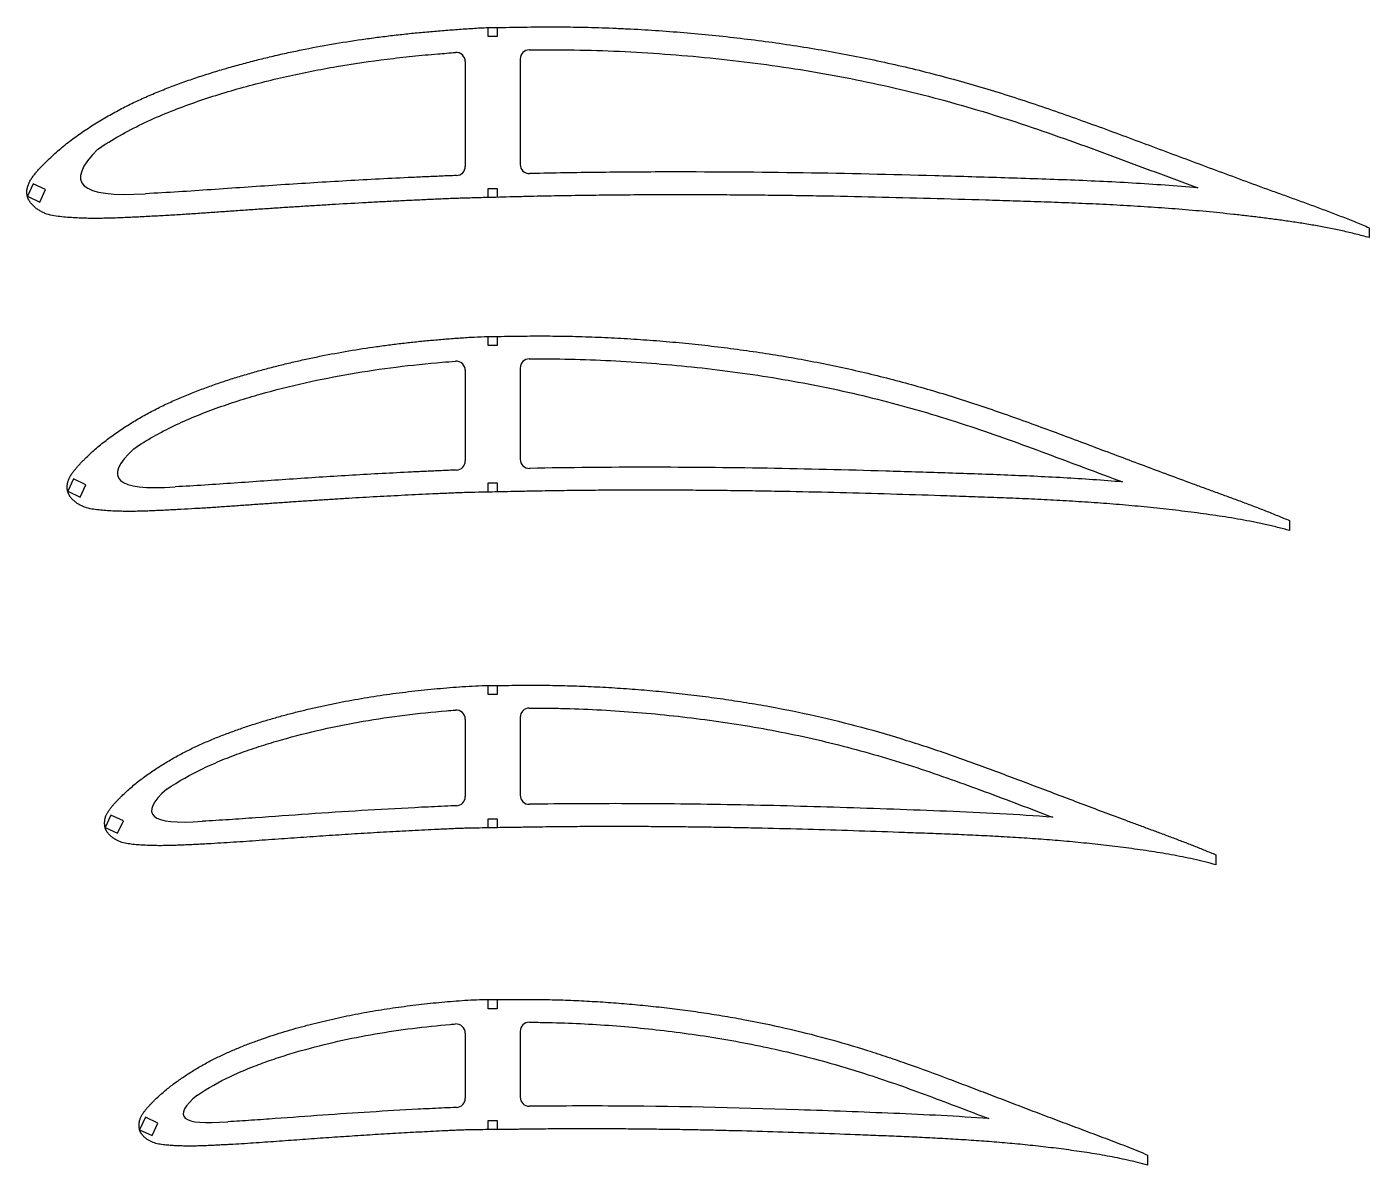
# Model space of a CAD drawing. Header units: millimetres. Extents: x -11497 to 404, y -3854 to 414.
# Drawn here: x -2396.6 to -2103.3, y -495.5 to -246.7 of the extents above; entities that cross this region are included whole.
import ezdxf

# ---------------------------------------------------------------- set-up
doc = ezdxf.new("R2010")
doc.units = ezdxf.units.MM

msp = doc.modelspace()

# ---------------------------------------------------------------- linework, layer by layer
for p, q in [((-2295.7919, -248.8495), (-2295.7919, -246.8631)), ((-2293.7919, -248.8495), (-2295.7919, -248.8495)), ((-2293.7919, -246.8495), (-2293.7919, -248.8495)), ((-2300.7919, -254.3146), (-2300.7919, -277.2135)), ((-2288.7919, -253.7438), (-2288.7919, -276.7898)), ((-2295.7919, -284.015), (-2295.7919, -282.015)), ((-2295.7919, -282.015), (-2293.7919, -282.015)), ((-2293.7919, -282.015), (-2293.7919, -283.9691)), ((-2295.7919, -316.3691), (-2295.7919, -314.3847)), ((-2293.7919, -316.3691), (-2295.7919, -316.3691)), ((-2293.7919, -314.3691), (-2293.7919, -316.3691)), ((-2300.7919, -321.7854), (-2300.7919, -341.5758)), ((-2288.7919, -321.2802), (-2288.7919, -341.2141)), ((-2295.7919, -348.3985), (-2295.7919, -346.3985)), ((-2295.7919, -346.3985), (-2293.7919, -346.3985)), ((-2293.7919, -346.3985), (-2293.7919, -348.3578)), ((-2295.7919, -392.6618), (-2295.7919, -390.6789)), ((-2293.7919, -392.6618), (-2295.7919, -392.6618)), ((-2293.7919, -390.6618), (-2293.7919, -392.6618)), ((-2300.7919, -398.0335), (-2300.7919, -414.9389)), ((-2288.7919, -397.5954), (-2288.7919, -414.6395)), ((-2295.7919, -421.7805), (-2295.7919, -419.7805)), ((-2295.7919, -419.7805), (-2293.7919, -419.7805)), ((-2293.7919, -419.7805), (-2293.7919, -421.7465)), ((-2295.7919, -461.3019), (-2295.7919, -459.3198)), ((-2293.7919, -459.3019), (-2293.7919, -461.3019)), ((-2293.7919, -461.3019), (-2295.7919, -461.3019)), ((-2288.7919, -466.2643), (-2288.7919, -480.6369)), ((-2300.7919, -466.6344), (-2300.7919, -480.8772)), ((-2295.7919, -487.7331), (-2295.7919, -485.7331)), ((-2295.7919, -485.7331), (-2293.7919, -485.7331)), ((-2293.7919, -485.7331), (-2293.7919, -487.7074))]:
    msp.add_line(p, q)
at = {"color": 7, "linetype": 'Continuous', "lineweight": 25}
for p, q in [((-2381.067, -273.4486), (-2381.0668, -273.4488)), ((-2395.2152, -281.0245), (-2396.483, -283.7434)), ((-2392.4963, -282.2923), (-2395.2152, -281.0245)), ((-2396.483, -283.7434), (-2393.7641, -285.0112)), ((-2393.7641, -285.0112), (-2392.4963, -282.2923)), ((-2370.6713, -283.1901), (-2370.6745, -283.1902)), ((-2103.2642, -290.6158), (-2103.2628, -292.7888)), ((-2373.2528, -338.9131), (-2373.2527, -338.9132)), ((-2386.4077, -345.5119), (-2387.6755, -348.2308)), ((-2383.6887, -346.7797), (-2386.4077, -345.5119)), ((-2387.6755, -348.2308), (-2384.9566, -349.4986)), ((-2384.9566, -349.4986), (-2383.6887, -346.7797)), ((-2120.6498, -354.6266), (-2120.6477, -356.8112)), ((-2366.0012, -413.2982), (-2366.0009, -413.2984)), ((-2378.2341, -418.9902), (-2379.502, -421.7091)), ((-2375.5152, -420.2581), (-2378.2341, -418.9902)), ((-2379.502, -421.7091), (-2376.7831, -422.977)), ((-2376.7831, -422.977), (-2375.5152, -420.2581)), ((-2136.784, -427.6626), (-2136.7812, -429.858)), ((-2359.3065, -480.1767), (-2359.3062, -480.177)), ((-2370.6884, -485.0316), (-2371.9563, -487.7505)), ((-2367.9695, -486.2994), (-2370.6884, -485.0316)), ((-2369.2374, -489.0184), (-2367.9695, -486.2994)), ((-2352.6906, -486.0087), (-2352.6922, -486.0088)), ((-2371.9563, -487.7505), (-2369.2374, -489.0184)), ((-2151.6789, -493.2957), (-2151.6754, -495.5011))]:
    msp.add_line(p, q, dxfattribs=at)
for centre, start, end in [((-2286.7919, -253.7438), 90.79571, 180), ((-2302.7919, -254.3146), 0, 94.285698), ((-2302.7919, -277.2135), 272.065823, 0), ((-2286.7919, -276.7898), 180, 271.335393), ((-2286.7919, -321.2802), 90.458323, 180), ((-2302.7919, -321.7854), 0, 94.349868), ((-2302.7919, -341.5758), 272.117061, 0), ((-2286.7919, -341.2141), 180, 271.122232), ((-2286.7919, -397.5954), 90.096453, 180), ((-2302.7919, -398.0335), 0, 94.496354), ((-2302.7919, -414.9389), 272.302083, 360), ((-2286.7919, -414.6395), 180, 270.923656), ((-2302.7919, -466.6344), 0, 94.699744), ((-2286.7919, -466.2643), 89.686792, 180), ((-2302.7919, -480.8772), 272.593728, 360), ((-2286.7919, -480.6369), 180, 270.708374)]:
    msp.add_arc(centre, 2, start, end)
for points, knots in [([(-2103.2628, -292.7888), (-2104.222, -292.4995), (-2106.1648, -292.0043), (-2109.0894, -291.3064), (-2112.0344, -290.6931), (-2114.992, -290.1429), (-2117.9607, -289.6504), (-2120.9369, -289.2028), (-2123.9187, -288.7891), (-2126.9048, -288.4023), (-2129.8946, -288.0407), (-2133.8854, -287.5895), (-2138.8818, -287.0852), (-2144.8877, -286.5679), (-2150.9015, -286.1274), (-2156.9219, -285.761), (-2162.9471, -285.4557), (-2168.9758, -285.2003), (-2175.0069, -284.9812), (-2181.0396, -284.7841), (-2189.0846, -284.5371), (-2199.1421, -284.2403), (-2211.2125, -283.9309), (-2221.2711, -283.7283), (-2229.3169, -283.6043), (-2235.3505, -283.5302), (-2241.3831, -283.4748), (-2247.4145, -283.4413), (-2253.4442, -283.4273), (-2259.4722, -283.4358), (-2265.4981, -283.4677), (-2271.5215, -283.5256), (-2276.5388, -283.595), (-2280.5512, -283.6632), (-2283.5596, -283.7236), (-2286.0661, -283.7739), (-2288.0706, -283.8241), (-2290.0748, -283.8749), (-2292.5793, -283.9427), (-2294.5829, -283.987), (-2296.7052, -284.036), (-2298.3856, -284.0805), (-2300.6256, -284.1459), (-2302.3054, -284.2004), (-2303.9847, -284.2639), (-2305.6634, -284.3363), (-2307.3419, -284.4092), (-2309.5797, -284.5062), (-2312.3761, -284.6361), (-2315.7309, -284.799), (-2319.0845, -284.9693), (-2323.5547, -285.2077), (-2328.0229, -285.4601), (-2332.4891, -285.7285), (-2335.8378, -285.9362), (-2339.1856, -286.1502), (-2342.5326, -286.3706), (-2345.8787, -286.5963), (-2349.2242, -286.8257), (-2352.569, -287.059), (-2355.9135, -287.2925), (-2359.2578, -287.5218), (-2362.6026, -287.7412), (-2365.948, -287.9457), (-2368.7366, -288.099), (-2370.9678, -288.2133), (-2372.6413, -288.2954), (-2374.3149, -288.3742), (-2375.9887, -288.4484), (-2377.6629, -288.5119), (-2379.3375, -288.5603), (-2381.0127, -288.5847), (-2382.688, -288.5823), (-2384.3629, -288.5444), (-2386.0367, -288.4743), (-2387.7081, -288.3589), (-2389.3761, -288.2045), (-2391.0376, -287.9822), (-2392.3876, -287.6068), (-2393.4038, -287.1401), (-2394.005, -286.7845), (-2394.4603, -286.4614), (-2394.8995, -286.1168), (-2395.3074, -285.7348), (-2395.6288, -285.3669), (-2395.8031, -285.1496), (-2395.9262, -284.9806), (-2396.0397, -284.805), (-2396.1407, -284.6218), (-2396.2317, -284.4336), (-2396.3254, -284.2475), (-2396.411, -284.0578), (-2396.4711, -283.8584), (-2396.5184, -283.6556), (-2396.5539, -283.4496), (-2396.5796, -283.2423), (-2396.6007, -282.964), (-2396.605, -282.6145), (-2396.5647, -282.2672), (-2396.5188, -281.9926), (-2396.4723, -281.7886), (-2396.4152, -281.5874), (-2396.3288, -281.3222), (-2396.2011, -280.9975), (-2396.0196, -280.6202), (-2395.7512, -280.1305), (-2395.3691, -279.5458), (-2394.8646, -278.8772), (-2394.3253, -278.2361), (-2393.7625, -277.6158), (-2393.1822, -277.0119), (-2392.5925, -276.4172), (-2391.7979, -275.6326), (-2390.7818, -274.6752), (-2389.5279, -273.5643), (-2388.2363, -272.4973), (-2386.9143, -271.4685), (-2385.1149, -270.145), (-2382.8053, -268.5751), (-2379.9568, -266.8099), (-2377.039, -265.1616), (-2374.058, -263.6301), (-2371.0212, -262.2125), (-2367.9374, -260.8998), (-2364.8181, -259.6737), (-2361.6687, -258.5264), (-2358.4935, -257.4517), (-2355.2962, -256.4437), (-2352.0792, -255.4993), (-2348.8461, -254.6107), (-2345.5985, -253.7748), (-2342.3374, -252.9912), (-2339.064, -252.2591), (-2334.6841, -251.3509), (-2329.1836, -250.3379), (-2323.6545, -249.4839), (-2319.2177, -248.8881), (-2315.8839, -248.4855), (-2312.5446, -248.1251), (-2309.2009, -247.8), (-2305.8518, -247.5277), (-2302.5009, -247.271), (-2299.1479, -247.0321), (-2296.9106, -246.9095), (-2295.7919, -246.8631)], [0, 0, 0, 0, 0.00737426, 0.01474851, 0.02212277, 0.02949703, 0.03687129, 0.04424554, 0.0516198, 0.05899406, 0.06636831, 0.07374257, 0.08849108, 0.1032396, 0.11798811, 0.13273663, 0.14748514, 0.16223365, 0.17698217, 0.19173068, 0.2064792, 0.23597622, 0.26547325, 0.29497028, 0.3097188, 0.32446731, 0.33921582, 0.35396434, 0.36871285, 0.38346137, 0.39820988, 0.41295839, 0.42770691, 0.43508116, 0.44245542, 0.44982968, 0.45351681, 0.45720394, 0.46457819, 0.47195245, 0.47195245, 0.48020319, 0.48432856, 0.48845394, 0.49257931, 0.49670468, 0.50083005, 0.50495542, 0.51320616, 0.52145691, 0.52970765, 0.53795839, 0.55445988, 0.56271062, 0.57096137, 0.57921211, 0.58746285, 0.59571359, 0.60396434, 0.61221508, 0.62046582, 0.62871657, 0.63696731, 0.64521805, 0.6534688, 0.65759417, 0.66171954, 0.66584491, 0.66997028, 0.67409565, 0.67822102, 0.6823464, 0.68647177, 0.69059714, 0.69472251, 0.69884788, 0.70297325, 0.70709862, 0.711224, 0.71328668, 0.71534937, 0.71638071, 0.71741205, 0.71947474, 0.72050608, 0.72102175, 0.72153742, 0.7220531, 0.72256877, 0.72308444, 0.72360011, 0.72411578, 0.72463145, 0.72514712, 0.7256628, 0.72617847, 0.72669414, 0.72772548, 0.72875682, 0.7292725, 0.72978817, 0.73030384, 0.73081951, 0.73185085, 0.7328822, 0.73391354, 0.73597622, 0.73803891, 0.7401016, 0.74216428, 0.74422697, 0.74628965, 0.74835234, 0.75247771, 0.75660308, 0.76072845, 0.76485383, 0.7689792, 0.77722994, 0.78548068, 0.79373143, 0.80198217, 0.81023291, 0.81848365, 0.8267344, 0.83498514, 0.84323588, 0.85148663, 0.85973737, 0.86798811, 0.87623886, 0.8844896, 0.89274034, 0.90099108, 0.91749257, 0.93399406, 0.9422448, 0.95049554, 0.95874629, 0.96699703, 0.97524777, 0.98349851, 0.99174926, 1, 1, 1, 1]), ([(-2295.7919, -246.8631), (-2294.7544, -246.8594), (-2292.6797, -246.8408), (-2289.568, -246.7896), (-2286.4563, -246.7325), (-2283.3441, -246.7125), (-2280.2319, -246.716), (-2276.0824, -246.7635), (-2271.934, -246.8656), (-2267.7874, -247.0235), (-2263.6422, -247.2168), (-2258.4644, -247.5289), (-2252.2582, -248.0078), (-2246.0614, -248.5946), (-2239.8749, -249.2836), (-2233.7016, -250.08), (-2227.5431, -250.9855), (-2219.3563, -252.3497), (-2209.1773, -254.3629), (-2197.075, -257.2914), (-2187.0958, -260.1338), (-2179.1852, -262.6444), (-2171.3181, -265.2891), (-2163.5079, -268.0964), (-2155.7235, -270.9738), (-2149.8911, -273.1479), (-2144.0588, -275.322), (-2138.2261, -277.495), (-2132.3895, -279.6577), (-2127.5211, -281.4476), (-2123.623, -282.87), (-2120.6967, -283.9294), (-2117.7712, -284.991), (-2114.8483, -286.0599), (-2111.9337, -287.1511), (-2109.0277, -288.2654), (-2106.1375, -289.4198), (-2104.2164, -290.204), (-2103.2642, -290.6158)], [0, 0, 0, 0, 0.015625, 0.03125, 0.046875, 0.0625, 0.078125, 0.09375, 0.125, 0.140625, 0.15625, 0.1875, 0.21875, 0.25, 0.28125, 0.3125, 0.34375, 0.375, 0.4375, 0.5, 0.5625, 0.59375, 0.625, 0.6875, 0.71875, 0.75, 0.78125, 0.8125, 0.84375, 0.875, 0.890625, 0.90625, 0.921875, 0.9375, 0.953125, 0.96875, 0.984375, 1, 1, 1, 1]), ([(-2286.8197, -251.744), (-2286.4562, -251.739), (-2286.0928, -251.7345), (-2282.4133, -251.6981), (-2279.0997, -251.7149), (-2269.1667, -251.9124), (-2262.5546, -252.236), (-2252.6505, -252.9953), (-2249.3515, -253.295), (-2242.7582, -253.9837), (-2239.4639, -254.3727), (-2232.8802, -255.2467), (-2229.5925, -255.7304), (-2223.0451, -256.8001), (-2219.7829, -257.3864), (-2210.033, -259.3079), (-2203.5826, -260.8096), (-2193.9784, -263.3798), (-2190.7888, -264.2892), (-2184.4332, -266.2129), (-2181.2677, -267.2284), (-2171.8206, -270.3923), (-2165.5799, -272.661), (-2156.238, -276.1175), (-2153.1273, -277.2787), (-2146.9048, -279.5982), (-2143.7938, -280.7586), (-2140.6816, -281.9156)], [0.055650718, 0.055650718, 0.055650718, 0.055650718, 0.0625, 0.0625, 0.125, 0.125, 0.25, 0.25, 0.3125, 0.3125, 0.375, 0.375, 0.4375, 0.4375, 0.5, 0.5, 0.625, 0.625, 0.6875, 0.6875, 0.75, 0.75, 0.875, 0.875, 0.9375, 0.9375, 1, 1, 1, 1]), ([(-2381.0668, -273.4488), (-2379.5136, -272.4029), (-2377.9305, -271.4251), (-2374.7122, -269.5885), (-2373.0764, -268.731), (-2369.756, -267.1271), (-2368.0713, -266.3811), (-2364.6645, -264.9742), (-2362.9431, -264.3117), (-2357.7338, -262.4273), (-2354.1997, -261.3082), (-2347.0443, -259.2784), (-2343.4443, -258.3688), (-2336.2035, -256.7411), (-2332.5625, -256.0239), (-2325.2431, -254.7661), (-2321.5621, -254.2254), (-2316.0329, -253.5364), (-2314.1879, -253.3279), (-2311.4179, -253.041), (-2310.4942, -252.9493), (-2308.6458, -252.7773), (-2307.7209, -252.6977), (-2305.5114, -252.5171), (-2304.2266, -252.4165), (-2302.9414, -252.3202)], [0, 0, 0, 0, 0.0625, 0.0625, 0.125, 0.125, 0.1875, 0.1875, 0.25, 0.25, 0.375, 0.375, 0.5, 0.5, 0.625, 0.625, 0.75, 0.75, 0.8125, 0.8125, 0.84375, 0.84375, 0.875, 0.875, 0.918381079, 0.918381079, 0.918381079, 0.918381079]), ([(-2140.6816, -281.9156), (-2145.4634, -281.4941), (-2150.2485, -281.1505), (-2159.8242, -280.5898), (-2164.6147, -280.3705), (-2174.1986, -279.9993), (-2178.9919, -279.8449), (-2188.579, -279.5489), (-2193.3728, -279.4057), (-2207.7554, -279.0054), (-2217.3467, -278.7846), (-2236.5313, -278.4959), (-2246.1233, -278.4213), (-2260.5108, -278.4351), (-2265.3066, -278.4612), (-2272.5002, -278.538), (-2274.898, -278.5697), (-2279.6936, -278.645), (-2282.0913, -278.6914), (-2285.2412, -278.7554), (-2285.9933, -278.7718), (-2286.7453, -278.7893)], [0, 0, 0, 0, 0.0625, 0.0625, 0.125, 0.125, 0.1875, 0.1875, 0.25, 0.25, 0.375, 0.375, 0.5, 0.5, 0.5625, 0.5625, 0.59375, 0.59375, 0.625, 0.625, 0.634801777, 0.634801777, 0.634801777, 0.634801777]), ([(-2302.7198, -279.2122), (-2303.8346, -279.2524), (-2304.9489, -279.2995), (-2307.2608, -279.3996), (-2308.4583, -279.4509), (-2310.8532, -279.5584), (-2312.0504, -279.6146), (-2318.0365, -279.9013), (-2322.8241, -280.154), (-2332.3966, -280.7055), (-2337.1816, -281.0048), (-2344.3576, -281.48), (-2346.7494, -281.6424), (-2351.5326, -281.9725), (-2353.924, -282.141), (-2358.7073, -282.4719), (-2361.099, -282.6339), (-2365.884, -282.9333), (-2368.2773, -283.0683), (-2370.6713, -283.1901)], [0.704210872, 0.704210872, 0.704210872, 0.704210872, 0.71875, 0.71875, 0.734375, 0.734375, 0.75, 0.75, 0.8125, 0.8125, 0.875, 0.875, 0.90625, 0.90625, 0.9375, 0.9375, 0.96875, 0.96875, 1, 1, 1, 1]), ([(-2120.6477, -356.8112), (-2121.5235, -356.5517), (-2123.2941, -356.0982), (-2125.9603, -355.4633), (-2128.6436, -354.9013), (-2131.3378, -354.3954), (-2134.0413, -353.9403), (-2136.7512, -353.5252), (-2139.4659, -353.1407), (-2142.1842, -352.7813), (-2144.9055, -352.4451), (-2148.5377, -352.0257), (-2153.0844, -351.5564), (-2158.5487, -351.0744), (-2164.0191, -350.662), (-2169.4946, -350.3167), (-2174.9737, -350.0264), (-2180.4553, -349.7809), (-2185.9384, -349.5681), (-2191.4226, -349.3755), (-2198.7354, -349.1322), (-2207.8772, -348.8401), (-2218.8487, -348.5319), (-2227.9924, -348.3252), (-2235.3077, -348.1941), (-2240.7941, -348.1128), (-2246.2804, -348.0485), (-2251.7665, -348.0045), (-2257.2522, -347.9777), (-2262.7376, -347.9716), (-2268.2224, -347.9864), (-2273.7065, -348.0256), (-2278.2759, -348.0769), (-2281.9309, -348.1296), (-2284.6719, -348.1768), (-2286.9559, -348.2186), (-2288.7828, -348.2587), (-2290.6096, -348.2951), (-2292.8928, -348.3414), (-2294.7196, -348.3751), (-2296.6546, -348.4172), (-2298.187, -348.4498), (-2300.2298, -348.4991), (-2301.7619, -348.5432), (-2303.2935, -348.5999), (-2304.8246, -348.6689), (-2306.3556, -348.7375), (-2308.397, -348.8267), (-2310.9482, -348.9485), (-2314.0091, -349.1003), (-2317.0696, -349.2584), (-2321.1494, -349.4802), (-2325.2282, -349.7148), (-2329.3059, -349.9643), (-2332.3636, -350.1571), (-2335.4209, -350.3557), (-2338.4776, -350.5601), (-2341.5339, -350.7695), (-2344.5899, -350.9827), (-2347.6455, -351.199), (-2350.701, -351.4155), (-2353.7567, -351.6285), (-2356.8129, -351.8324), (-2359.87, -352.0225), (-2362.4184, -352.165), (-2364.4575, -352.2717), (-2365.987, -352.3484), (-2367.5166, -352.4223), (-2369.0464, -352.4914), (-2370.5767, -352.5509), (-2372.1074, -352.5968), (-2373.6386, -352.6192), (-2375.17, -352.618), (-2376.701, -352.5831), (-2378.2312, -352.5199), (-2379.7589, -352.4132), (-2381.2839, -352.2731), (-2382.8019, -352.063), (-2384.0329, -351.7075), (-2384.9558, -351.2684), (-2385.502, -350.9377), (-2385.9136, -350.636), (-2386.3111, -350.3161), (-2386.6781, -349.9607), (-2386.9654, -349.619), (-2387.1197, -349.4165), (-2387.2282, -349.2593), (-2387.3278, -349.0963), (-2387.4163, -348.9269), (-2387.4953, -348.753), (-2387.5743, -348.5798), (-2387.6437, -348.4032), (-2387.6896, -348.2188), (-2387.7252, -348.032), (-2387.7517, -347.8431), (-2387.7702, -347.6531), (-2387.7854, -347.3985), (-2387.7903, -347.079), (-2387.7552, -346.7614), (-2387.7207, -346.5094), (-2387.6826, -346.3221), (-2387.6338, -346.1372), (-2387.5597, -345.8934), (-2387.4484, -345.5945), (-2387.2864, -345.2477), (-2387.0468, -344.797), (-2386.7018, -344.2597), (-2386.2446, -343.6454), (-2385.7546, -343.0568), (-2385.2423, -342.4877), (-2384.7129, -341.9346), (-2384.1751, -341.3896), (-2383.4499, -340.6711), (-2382.5227, -339.7942), (-2381.3785, -338.7762), (-2380.1992, -337.7991), (-2378.9923, -336.8564), (-2377.3493, -335.644), (-2375.2395, -334.2066), (-2372.638, -332.5893), (-2369.972, -331.0805), (-2367.2488, -329.6776), (-2364.474, -328.38), (-2361.6563, -327.1782), (-2358.8066, -326.0549), (-2355.9288, -325.0052), (-2353.0282, -324.0207), (-2350.1071, -323.0981), (-2347.1684, -322.2333), (-2344.2151, -321.4197), (-2341.2487, -320.6543), (-2338.2704, -319.9368), (-2335.2809, -319.2666), (-2331.2814, -318.435), (-2326.2592, -317.5078), (-2321.212, -316.7255), (-2317.1627, -316.1798), (-2314.1203, -315.8113), (-2311.0734, -315.4806), (-2308.0229, -315.1835), (-2304.9681, -314.9322), (-2301.9119, -314.6962), (-2298.8532, -314.4915), (-2296.8121, -314.407), (-2295.7919, -314.3847)], [0, 0, 0, 0, 0.00737426, 0.01474851, 0.02212277, 0.02949703, 0.03687129, 0.04424554, 0.0516198, 0.05899406, 0.06636831, 0.07374257, 0.08849108, 0.1032396, 0.11798811, 0.13273663, 0.14748514, 0.16223365, 0.17698217, 0.19173068, 0.2064792, 0.23597622, 0.26547325, 0.29497028, 0.3097188, 0.32446731, 0.33921582, 0.35396434, 0.36871285, 0.38346137, 0.39820988, 0.41295839, 0.42770691, 0.43508116, 0.44245542, 0.44982968, 0.45351681, 0.45720394, 0.46457819, 0.47195245, 0.47195245, 0.48020319, 0.48432856, 0.48845394, 0.49257931, 0.49670468, 0.50083005, 0.50495542, 0.51320616, 0.52145691, 0.52970765, 0.53795839, 0.55445988, 0.56271062, 0.57096137, 0.57921211, 0.58746285, 0.59571359, 0.60396434, 0.61221508, 0.62046582, 0.62871657, 0.63696731, 0.64521805, 0.6534688, 0.65759417, 0.66171954, 0.66584491, 0.66997028, 0.67409565, 0.67822102, 0.6823464, 0.68647177, 0.69059714, 0.69472251, 0.69884788, 0.70297325, 0.70709862, 0.711224, 0.71328668, 0.71534937, 0.71638071, 0.71741205, 0.71947474, 0.72050608, 0.72102175, 0.72153742, 0.7220531, 0.72256877, 0.72308444, 0.72360011, 0.72411578, 0.72463145, 0.72514712, 0.7256628, 0.72617847, 0.72669414, 0.72772548, 0.72875682, 0.7292725, 0.72978817, 0.73030384, 0.73081951, 0.73185085, 0.7328822, 0.73391354, 0.73597622, 0.73803891, 0.7401016, 0.74216428, 0.74422697, 0.74628965, 0.74835234, 0.75247771, 0.75660308, 0.76072845, 0.76485383, 0.7689792, 0.77722994, 0.78548068, 0.79373143, 0.80198217, 0.81023291, 0.81848365, 0.8267344, 0.83498514, 0.84323588, 0.85148663, 0.85973737, 0.86798811, 0.87623886, 0.8844896, 0.89274034, 0.90099108, 0.91749257, 0.93399406, 0.9422448, 0.95049554, 0.95874629, 0.96699703, 0.97524777, 0.98349851, 0.99174926, 1, 1, 1, 1]), ([(-2295.7919, -314.3847), (-2294.8476, -314.3787), (-2292.9592, -314.3632), (-2290.1268, -314.325), (-2287.2944, -314.2782), (-2284.4617, -314.2685), (-2281.629, -314.278), (-2277.8523, -314.332), (-2274.0767, -314.4338), (-2270.3029, -314.5877), (-2266.5304, -314.7731), (-2261.8184, -315.0692), (-2256.1707, -315.5192), (-2250.5317, -316.0674), (-2244.9025, -316.7088), (-2239.2853, -317.4475), (-2233.6818, -318.2851), (-2226.2335, -319.5456), (-2216.973, -321.4004), (-2205.9641, -324.0926), (-2196.8874, -326.7015), (-2189.6925, -329.0036), (-2182.538, -331.4285), (-2175.4355, -334.0012), (-2168.3564, -336.6371), (-2163.0527, -338.6289), (-2157.749, -340.6208), (-2152.4448, -342.6112), (-2147.1374, -344.5932), (-2142.7104, -346.2338), (-2139.166, -347.5381), (-2136.5054, -348.5105), (-2133.8452, -349.4837), (-2131.1873, -350.4635), (-2128.5366, -351.4625), (-2125.8937, -352.4822), (-2123.264, -353.5354), (-2121.5169, -354.2526), (-2120.6498, -354.6266)], [0, 0, 0, 0, 0.015625, 0.03125, 0.046875, 0.0625, 0.078125, 0.09375, 0.125, 0.140625, 0.15625, 0.1875, 0.21875, 0.25, 0.28125, 0.3125, 0.34375, 0.375, 0.4375, 0.5, 0.5625, 0.59375, 0.625, 0.6875, 0.71875, 0.75, 0.78125, 0.8125, 0.84375, 0.875, 0.890625, 0.90625, 0.921875, 0.9375, 0.953125, 0.96875, 0.984375, 1, 1, 1, 1]), ([(-2286.8079, -319.2802), (-2286.8051, -319.2802), (-2286.8023, -319.2802), (-2283.8263, -319.2565), (-2280.8559, -319.2776), (-2271.9527, -319.4697), (-2266.0279, -319.767), (-2254.1985, -320.6844), (-2248.2939, -321.3035), (-2239.4523, -322.4764), (-2236.5073, -322.9083), (-2230.6248, -323.8649), (-2227.6972, -324.388), (-2218.9571, -326.0979), (-2213.1885, -327.4288), (-2204.6191, -329.7002), (-2201.7764, -330.5025), (-2196.1182, -332.1965), (-2193.3031, -333.0896), (-2184.8925, -335.8831), (-2179.3316, -337.897), (-2171.01, -340.9833), (-2168.2395, -342.023), (-2162.6989, -344.1037), (-2159.9287, -345.1445), (-2157.1581, -346.1838)], [0.062441146, 0.062441146, 0.062441146, 0.062441146, 0.0625, 0.0625, 0.125, 0.125, 0.25, 0.25, 0.375, 0.375, 0.4375, 0.4375, 0.5, 0.5, 0.625, 0.625, 0.6875, 0.6875, 0.75, 0.75, 0.875, 0.875, 0.9375, 0.9375, 1, 1, 1, 1]), ([(-2373.2527, -338.9132), (-2370.431, -337.0202), (-2367.503, -335.3681), (-2362.9785, -333.1905), (-2361.4479, -332.5155), (-2358.3537, -331.2405), (-2356.7903, -330.6398), (-2353.6359, -329.5012), (-2352.0452, -328.9624), (-2348.8398, -327.9395), (-2347.2239, -327.4553), (-2342.3525, -326.0739), (-2339.0845, -325.2479), (-2332.5113, -323.7695), (-2329.206, -323.1178), (-2322.561, -321.9741), (-2319.2193, -321.4816), (-2312.5275, -320.6454), (-2309.175, -320.2976), (-2304.8589, -319.9408), (-2303.9014, -319.864), (-2302.9436, -319.7912)], [0, 0, 0, 0, 0.125, 0.125, 0.1875, 0.1875, 0.25, 0.25, 0.3125, 0.3125, 0.375, 0.375, 0.5, 0.5, 0.625, 0.625, 0.75, 0.75, 0.875, 0.875, 0.910623833, 0.910623833, 0.910623833, 0.910623833]), ([(-2157.1581, -346.1838), (-2161.4637, -345.8216), (-2165.7722, -345.5268), (-2174.3937, -345.04), (-2178.7066, -344.8465), (-2187.3345, -344.5093), (-2191.6495, -344.3635), (-2200.2797, -344.079), (-2204.5949, -343.941), (-2217.5421, -343.5577), (-2226.1755, -343.3468), (-2243.4481, -343.06), (-2252.0843, -342.979), (-2269.3559, -342.9686), (-2277.9913, -343.0441), (-2286.6685, -343.2121), (-2286.7106, -343.2129), (-2286.7528, -343.2137)], [0, 0, 0, 0, 0.0625, 0.0625, 0.125, 0.125, 0.1875, 0.1875, 0.25, 0.25, 0.375, 0.375, 0.5, 0.5, 0.625, 0.625, 0.625610156, 0.625610156, 0.625610156, 0.625610156]), ([(-2302.718, -343.5744), (-2302.7506, -343.5756), (-2302.7832, -343.5768), (-2303.8943, -343.6185), (-2304.9723, -343.6694), (-2307.1285, -343.7655), (-2308.2067, -343.8124), (-2310.3626, -343.9134), (-2311.4405, -343.9659), (-2316.8295, -344.2326), (-2321.1395, -344.4661), (-2329.757, -344.9754), (-2334.0646, -345.2507), (-2342.678, -345.8316), (-2346.9836, -346.1406), (-2353.4426, -346.5939), (-2355.5958, -346.7418), (-2359.9035, -347.0154), (-2362.0581, -347.1387), (-2364.2134, -347.2506)], [0.702652949, 0.702652949, 0.702652949, 0.702652949, 0.703125, 0.703125, 0.71875, 0.71875, 0.734375, 0.734375, 0.75, 0.75, 0.8125, 0.8125, 0.875, 0.875, 0.9375, 0.9375, 0.96875, 0.96875, 1, 1, 1, 1]), ([(-2136.7812, -429.858), (-2137.5796, -429.6262), (-2139.1904, -429.2114), (-2141.6169, -428.6349), (-2144.0572, -428.1205), (-2146.507, -427.6557), (-2148.9644, -427.2353), (-2151.4273, -426.8504), (-2153.894, -426.4931), (-2156.3637, -426.1591), (-2158.836, -425.8465), (-2162.1353, -425.4566), (-2166.2646, -425.0198), (-2171.2263, -424.5705), (-2176.1926, -424.1843), (-2181.1624, -423.8584), (-2186.1346, -423.5821), (-2191.1084, -423.3458), (-2196.0831, -423.1388), (-2201.0582, -422.9503), (-2207.6917, -422.7105), (-2215.9836, -422.4227), (-2225.9352, -422.1156), (-2234.23, -421.9051), (-2240.8672, -421.7675), (-2245.8458, -421.6796), (-2250.8251, -421.6069), (-2255.8052, -421.5532), (-2260.7862, -421.5145), (-2265.768, -421.4949), (-2270.7506, -421.4938), (-2275.7342, -421.5156), (-2279.8879, -421.5501), (-2283.2113, -421.5884), (-2285.7041, -421.6234), (-2287.7816, -421.6574), (-2289.4437, -421.688), (-2291.1059, -421.711), (-2293.1837, -421.7373), (-2294.8465, -421.7614), (-2296.6077, -421.7971), (-2298.0026, -421.8184), (-2299.8626, -421.8529), (-2301.2575, -421.8873), (-2302.6521, -421.9377), (-2304.0461, -422.0035), (-2305.4403, -422.0681), (-2307.2994, -422.1502), (-2309.623, -422.2645), (-2312.4113, -422.4059), (-2315.1997, -422.5527), (-2318.9173, -422.7592), (-2322.6347, -422.9772), (-2326.3518, -423.2091), (-2329.1395, -423.388), (-2331.9271, -423.5725), (-2334.7146, -423.762), (-2337.5019, -423.9562), (-2340.2891, -424.1544), (-2343.0764, -424.3549), (-2345.8638, -424.5557), (-2348.6515, -424.7535), (-2351.44, -424.943), (-2354.2295, -425.1199), (-2356.555, -425.2524), (-2358.4159, -425.3519), (-2359.8117, -425.4237), (-2361.2077, -425.4929), (-2362.6039, -425.5574), (-2364.0005, -425.613), (-2365.3976, -425.6567), (-2366.7953, -425.6772), (-2368.1932, -425.6772), (-2369.5906, -425.645), (-2370.9875, -425.5883), (-2372.3819, -425.4896), (-2373.7741, -425.3628), (-2375.159, -425.164), (-2376.2795, -424.8269), (-2377.1158, -424.4134), (-2377.611, -424.1059), (-2377.982, -423.8241), (-2378.3409, -423.5271), (-2378.67, -423.1964), (-2378.9256, -422.879), (-2379.0614, -422.6903), (-2379.1563, -422.544), (-2379.243, -422.3927), (-2379.3199, -422.2361), (-2379.3877, -422.0754), (-2379.453, -421.9143), (-2379.5074, -421.7497), (-2379.5402, -421.5793), (-2379.565, -421.4075), (-2379.583, -421.2342), (-2379.5949, -421.0603), (-2379.6046, -420.8277), (-2379.6101, -420.5362), (-2379.5798, -420.246), (-2379.5559, -420.0151), (-2379.5256, -419.8432), (-2379.4845, -419.6735), (-2379.4218, -419.4495), (-2379.3258, -419.1745), (-2379.1818, -418.8561), (-2378.9689, -418.4416), (-2378.6583, -417.9483), (-2378.245, -417.3844), (-2377.8009, -416.8445), (-2377.3354, -416.323), (-2376.8532, -415.8169), (-2376.3637, -415.318), (-2375.7028, -414.661), (-2374.8581, -413.8587), (-2373.8157, -412.9269), (-2372.7406, -412.0332), (-2371.6406, -411.1705), (-2370.1427, -410.0611), (-2368.2184, -408.7467), (-2365.846, -407.2665), (-2363.4137, -405.8874), (-2360.9297, -404.6037), (-2358.398, -403.4174), (-2355.8273, -402.3187), (-2353.2279, -401.2906), (-2350.6022, -400.3316), (-2347.9563, -399.4307), (-2345.2916, -398.5875), (-2342.6111, -397.7965), (-2339.9174, -397.0525), (-2337.2121, -396.3526), (-2334.4961, -395.6964), (-2331.7701, -395.0836), (-2328.1236, -394.3231), (-2323.5452, -393.4755), (-2318.9454, -392.7598), (-2315.2556, -392.2605), (-2312.4837, -391.9237), (-2309.7082, -391.6207), (-2306.9296, -391.3494), (-2304.1479, -391.1178), (-2301.3652, -390.9008), (-2298.5797, -390.728), (-2296.7207, -390.6789), (-2295.7919, -390.6789)], [0, 0, 0, 0, 0.00737426, 0.01474851, 0.02212277, 0.02949703, 0.03687129, 0.04424554, 0.0516198, 0.05899406, 0.06636831, 0.07374257, 0.08849108, 0.1032396, 0.11798811, 0.13273663, 0.14748514, 0.16223365, 0.17698217, 0.19173068, 0.2064792, 0.23597622, 0.26547325, 0.29497028, 0.3097188, 0.32446731, 0.33921582, 0.35396434, 0.36871285, 0.38346137, 0.39820988, 0.41295839, 0.42770691, 0.43508116, 0.44245542, 0.44982968, 0.45351681, 0.45720394, 0.46457819, 0.47195245, 0.47195245, 0.48020319, 0.48432856, 0.48845394, 0.49257931, 0.49670468, 0.50083005, 0.50495542, 0.51320616, 0.52145691, 0.52970765, 0.53795839, 0.55445988, 0.56271062, 0.57096137, 0.57921211, 0.58746285, 0.59571359, 0.60396434, 0.61221508, 0.62046582, 0.62871657, 0.63696731, 0.64521805, 0.6534688, 0.65759417, 0.66171954, 0.66584491, 0.66997028, 0.67409565, 0.67822102, 0.6823464, 0.68647177, 0.69059714, 0.69472251, 0.69884788, 0.70297325, 0.70709862, 0.711224, 0.71328668, 0.71534937, 0.71638071, 0.71741205, 0.71947474, 0.72050608, 0.72102175, 0.72153742, 0.7220531, 0.72256877, 0.72308444, 0.72360011, 0.72411578, 0.72463145, 0.72514712, 0.7256628, 0.72617847, 0.72669414, 0.72772548, 0.72875682, 0.7292725, 0.72978817, 0.73030384, 0.73081951, 0.73185085, 0.7328822, 0.73391354, 0.73597622, 0.73803891, 0.7401016, 0.74216428, 0.74422697, 0.74628965, 0.74835234, 0.75247771, 0.75660308, 0.76072845, 0.76485383, 0.7689792, 0.77722994, 0.78548068, 0.79373143, 0.80198217, 0.81023291, 0.81848365, 0.8267344, 0.83498514, 0.84323588, 0.85148663, 0.85973737, 0.86798811, 0.87623886, 0.8844896, 0.89274034, 0.90099108, 0.91749257, 0.93399406, 0.9422448, 0.95049554, 0.95874629, 0.96699703, 0.97524777, 0.98349851, 0.99174926, 1, 1, 1, 1]), ([(-2295.7919, -390.6789), (-2294.9341, -390.6707), (-2293.2186, -390.6582), (-2290.6454, -390.6319), (-2288.0723, -390.5948), (-2285.4989, -390.5945), (-2282.9256, -390.6096), (-2279.4949, -390.6696), (-2276.0652, -390.7711), (-2272.6373, -390.9214), (-2269.2108, -391.0995), (-2264.9309, -391.3806), (-2259.8015, -391.8039), (-2254.6802, -392.3161), (-2249.5681, -392.9136), (-2244.4671, -393.5987), (-2239.3787, -394.3733), (-2232.6156, -395.5375), (-2224.2077, -397.2454), (-2214.2133, -399.7181), (-2205.9741, -402.1105), (-2199.4436, -404.2192), (-2192.9502, -406.4398), (-2186.5045, -408.7948), (-2180.08, -411.2068), (-2175.2669, -413.0294), (-2170.4538, -414.8521), (-2165.6401, -416.6731), (-2160.8238, -418.4874), (-2156.8065, -419.9894), (-2153.5901, -421.1842), (-2151.1762, -422.0758), (-2148.7621, -422.967), (-2146.3502, -423.864), (-2143.9444, -424.7775), (-2141.5457, -425.7094), (-2139.1577, -426.6687), (-2137.5721, -427.3238), (-2136.784, -427.6626)], [0, 0, 0, 0, 0.015625, 0.03125, 0.046875, 0.0625, 0.078125, 0.09375, 0.125, 0.140625, 0.15625, 0.1875, 0.21875, 0.25, 0.28125, 0.3125, 0.34375, 0.375, 0.4375, 0.5, 0.5625, 0.59375, 0.625, 0.6875, 0.71875, 0.75, 0.78125, 0.8125, 0.84375, 0.875, 0.890625, 0.90625, 0.921875, 0.9375, 0.953125, 0.96875, 0.984375, 1, 1, 1, 1]), ([(-2286.7953, -395.5954), (-2285.8204, -395.5938), (-2284.8461, -395.5979), (-2282.5517, -395.6161), (-2281.2323, -395.6385), (-2274.6391, -395.7919), (-2269.3764, -396.0609), (-2258.8741, -396.8806), (-2253.6343, -397.4301), (-2243.1775, -398.8085), (-2237.9606, -399.6389), (-2230.1564, -401.1429), (-2227.5593, -401.6865), (-2222.3986, -402.8565), (-2219.8318, -403.4833), (-2214.7241, -404.8168), (-2212.1831, -405.5232), (-2207.1264, -407.0142), (-2204.6111, -407.7998), (-2197.0998, -410.264), (-2192.1385, -412.0493), (-2184.7211, -414.8033), (-2182.2526, -415.7333), (-2177.3175, -417.5996), (-2174.8506, -418.5348), (-2172.3833, -419.4687)], [0.070694357, 0.070694357, 0.070694357, 0.070694357, 0.09375, 0.09375, 0.125, 0.125, 0.25, 0.25, 0.375, 0.375, 0.5, 0.5, 0.5625, 0.5625, 0.625, 0.625, 0.6875, 0.6875, 0.75, 0.75, 0.875, 0.875, 0.9375, 0.9375, 1, 1, 1, 1]), ([(-2366.0009, -413.2984), (-2363.4437, -411.5897), (-2360.7905, -410.0975), (-2356.6896, -408.132), (-2355.3022, -407.5228), (-2352.4984, -406.3701), (-2351.0818, -405.8268), (-2348.2232, -404.7975), (-2346.782, -404.3096), (-2343.8774, -403.384), (-2342.4128, -402.9456), (-2338.0014, -401.6948), (-2335.0419, -400.9465), (-2329.0889, -399.6068), (-2326.0953, -399.0158), (-2320.0769, -397.9779), (-2317.0505, -397.5302), (-2310.9907, -396.7704), (-2307.955, -396.4544), (-2304.2589, -396.1451), (-2303.6039, -396.0912), (-2302.9487, -396.0397)], [0, 0, 0, 0, 0.125, 0.125, 0.1875, 0.1875, 0.25, 0.25, 0.3125, 0.3125, 0.375, 0.375, 0.5, 0.5, 0.625, 0.625, 0.75, 0.75, 0.875, 0.875, 0.901916741, 0.901916741, 0.901916741, 0.901916741]), ([(-2172.3833, -419.4687), (-2180.1136, -418.8487), (-2187.8549, -418.466), (-2199.4718, -418.0016), (-2203.3448, -417.8623), (-2211.0911, -417.5881), (-2214.9644, -417.456), (-2226.5859, -417.0893), (-2234.3359, -416.8878), (-2249.8396, -416.6027), (-2257.5914, -416.5163), (-2272.4821, -416.4807), (-2279.6209, -416.5242), (-2286.7597, -416.6392)], [0, 0, 0, 0, 0.125, 0.125, 0.1875, 0.1875, 0.25, 0.25, 0.375, 0.375, 0.5, 0.5, 0.615117322, 0.615117322, 0.615117322, 0.615117322]), ([(-2302.7116, -416.9373), (-2302.8511, -416.9429), (-2302.9906, -416.9488), (-2304.0975, -416.997), (-2305.0647, -417.0445), (-2307.9671, -417.1747), (-2309.9015, -417.2705), (-2315.704, -417.5672), (-2319.5713, -417.7832), (-2327.3037, -418.253), (-2331.1688, -418.5058), (-2338.8975, -419.0377), (-2342.7609, -419.3202), (-2348.5566, -419.7334), (-2350.4886, -419.8683), (-2354.354, -420.1178), (-2356.2873, -420.2301), (-2358.2213, -420.3329)], [0.70087281, 0.70087281, 0.70087281, 0.70087281, 0.703125, 0.703125, 0.71875, 0.71875, 0.75, 0.75, 0.8125, 0.8125, 0.875, 0.875, 0.9375, 0.9375, 0.96875, 0.96875, 1, 1, 1, 1]), ([(-2151.6754, -495.5011), (-2152.4024, -495.2948), (-2153.8657, -494.9157), (-2156.0708, -494.3932), (-2158.2869, -493.9226), (-2160.511, -493.4958), (-2162.7412, -493.1074), (-2164.976, -492.7504), (-2167.2138, -492.4181), (-2169.4541, -492.1076), (-2171.6964, -491.8168), (-2174.6884, -491.4542), (-2178.4325, -491.0473), (-2182.9302, -490.6282), (-2187.4309, -490.2662), (-2191.9339, -489.9582), (-2196.4383, -489.6949), (-2200.9433, -489.4671), (-2205.4485, -489.2655), (-2209.9536, -489.0808), (-2215.9599, -488.8442), (-2223.4673, -488.5604), (-2232.4774, -488.2543), (-2239.9884, -488.0403), (-2245.9997, -487.8967), (-2250.5094, -487.8026), (-2255.0207, -487.7222), (-2259.5337, -487.6596), (-2264.0486, -487.6099), (-2268.5655, -487.5778), (-2273.0847, -487.562), (-2277.6061, -487.5677), (-2281.3761, -487.5868), (-2284.3934, -487.6118), (-2286.657, -487.6355), (-2288.544, -487.6623), (-2290.0539, -487.6841), (-2291.5641, -487.6947), (-2293.4523, -487.7026), (-2294.9636, -487.7177), (-2296.5644, -487.7475), (-2297.8324, -487.7586), (-2299.5235, -487.7794), (-2300.7919, -487.8048), (-2302.06, -487.8493), (-2303.3275, -487.9122), (-2304.5952, -487.9731), (-2306.2861, -488.0487), (-2308.3996, -488.156), (-2310.9363, -488.2879), (-2313.4734, -488.4242), (-2316.8566, -488.6165), (-2320.2404, -488.8191), (-2323.6246, -489.0349), (-2326.1631, -489.201), (-2328.7017, -489.3724), (-2331.2405, -489.5482), (-2333.7795, -489.7284), (-2336.3187, -489.9128), (-2338.8582, -490.0987), (-2341.3981, -490.2849), (-2343.9385, -490.4687), (-2346.4798, -490.645), (-2349.0222, -490.8095), (-2351.1421, -490.9328), (-2352.8383, -491.0257), (-2354.1107, -491.0929), (-2355.3833, -491.1579), (-2356.6562, -491.2181), (-2357.9295, -491.2702), (-2359.2033, -491.3117), (-2360.4776, -491.3306), (-2361.7522, -491.3316), (-2363.0264, -491.302), (-2364.3002, -491.2512), (-2365.5716, -491.16), (-2366.8412, -491.0454), (-2368.1032, -490.857), (-2369.1218, -490.537), (-2369.8781, -490.1471), (-2370.3262, -489.8609), (-2370.6597, -489.5975), (-2370.9829, -489.3217), (-2371.2769, -489.0137), (-2371.5033, -488.7188), (-2371.622, -488.5428), (-2371.7044, -488.4067), (-2371.7792, -488.2661), (-2371.8454, -488.1213), (-2371.9029, -487.9728), (-2371.9556, -487.8229), (-2371.9961, -487.6693), (-2372.0168, -487.5119), (-2372.0315, -487.3538), (-2372.0419, -487.195), (-2372.0476, -487.0361), (-2372.0522, -486.8238), (-2372.0582, -486.558), (-2372.0325, -486.2932), (-2372.0183, -486.0817), (-2371.9952, -485.924), (-2371.9612, -485.7684), (-2371.9089, -485.5627), (-2371.8271, -485.3097), (-2371.6998, -485.0175), (-2371.5115, -484.6364), (-2371.2327, -484.1837), (-2370.86, -483.6663), (-2370.4581, -483.1714), (-2370.0358, -482.6938), (-2369.5973, -482.2313), (-2369.1523, -481.7749), (-2368.5508, -481.1745), (-2367.7822, -480.4411), (-2366.8338, -479.589), (-2365.855, -478.7722), (-2364.8536, -477.9834), (-2363.4896, -476.9691), (-2361.7365, -475.7683), (-2359.5758, -474.4148), (-2357.3591, -473.1552), (-2355.096, -471.9817), (-2352.7888, -470.8982), (-2350.4461, -469.8945), (-2348.0776, -468.9544), (-2345.6847, -468.0791), (-2343.274, -467.2555), (-2340.8459, -466.4855), (-2338.4039, -465.7626), (-2335.9499, -465.0829), (-2333.4855, -464.4434), (-2331.0117, -463.8439), (-2328.529, -463.284), (-2325.2083, -462.5892), (-2321.0397, -461.8151), (-2316.8528, -461.1608), (-2313.4949, -460.7044), (-2310.9728, -460.3969), (-2308.4478, -460.1193), (-2305.9204, -459.872), (-2303.3907, -459.6584), (-2300.8606, -459.4591), (-2298.3273, -459.3157), (-2296.6363, -459.2991), (-2295.7919, -459.3198)], [0, 0, 0, 0, 0.00737426, 0.01474851, 0.02212277, 0.02949703, 0.03687129, 0.04424554, 0.0516198, 0.05899406, 0.06636831, 0.07374257, 0.08849108, 0.1032396, 0.11798811, 0.13273663, 0.14748514, 0.16223365, 0.17698217, 0.19173068, 0.2064792, 0.23597622, 0.26547325, 0.29497028, 0.3097188, 0.32446731, 0.33921582, 0.35396434, 0.36871285, 0.38346137, 0.39820988, 0.41295839, 0.42770691, 0.43508116, 0.44245542, 0.44982968, 0.45351681, 0.45720394, 0.46457819, 0.47195245, 0.47195245, 0.48020319, 0.48432856, 0.48845394, 0.49257931, 0.49670468, 0.50083005, 0.50495542, 0.51320616, 0.52145691, 0.52970765, 0.53795839, 0.55445988, 0.56271062, 0.57096137, 0.57921211, 0.58746285, 0.59571359, 0.60396434, 0.61221508, 0.62046582, 0.62871657, 0.63696731, 0.64521805, 0.6534688, 0.65759417, 0.66171954, 0.66584491, 0.66997028, 0.67409565, 0.67822102, 0.6823464, 0.68647177, 0.69059714, 0.69472251, 0.69884788, 0.70297325, 0.70709862, 0.711224, 0.71328668, 0.71534937, 0.71638071, 0.71741205, 0.71947474, 0.72050608, 0.72102175, 0.72153742, 0.7220531, 0.72256877, 0.72308444, 0.72360011, 0.72411578, 0.72463145, 0.72514712, 0.7256628, 0.72617847, 0.72669414, 0.72772548, 0.72875682, 0.7292725, 0.72978817, 0.73030384, 0.73081951, 0.73185085, 0.7328822, 0.73391354, 0.73597622, 0.73803891, 0.7401016, 0.74216428, 0.74422697, 0.74628965, 0.74835234, 0.75247771, 0.75660308, 0.76072845, 0.76485383, 0.7689792, 0.77722994, 0.78548068, 0.79373143, 0.80198217, 0.81023291, 0.81848365, 0.8267344, 0.83498514, 0.84323588, 0.85148663, 0.85973737, 0.86798811, 0.87623886, 0.8844896, 0.89274034, 0.90099108, 0.91749257, 0.93399406, 0.9422448, 0.95049554, 0.95874629, 0.96699703, 0.97524777, 0.98349851, 0.99174926, 1, 1, 1, 1]), ([(-2295.7919, -459.3198), (-2295.014, -459.3097), (-2293.4581, -459.2998), (-2291.1242, -459.2847), (-2288.7904, -459.2563), (-2286.4564, -459.2648), (-2284.1226, -459.2851), (-2281.0112, -459.3506), (-2277.901, -459.4519), (-2274.7924, -459.5988), (-2271.6852, -459.7701), (-2267.8044, -460.0375), (-2263.1534, -460.4361), (-2258.51, -460.9151), (-2253.8754, -461.472), (-2249.2508, -462.1076), (-2244.6381, -462.824), (-2238.5075, -463.8994), (-2230.8866, -465.4716), (-2221.8289, -467.7417), (-2214.3629, -469.9342), (-2208.4456, -471.8643), (-2202.5627, -473.8965), (-2196.7232, -476.0505), (-2190.9031, -478.2556), (-2186.5429, -479.922), (-2182.1827, -481.5886), (-2177.8218, -483.2532), (-2173.4588, -484.9126), (-2169.8197, -486.2867), (-2166.9064, -487.3804), (-2164.7201, -488.1975), (-2162.5333, -489.0129), (-2160.3484, -489.8336), (-2158.1687, -490.668), (-2155.9954, -491.5189), (-2153.8306, -492.3915), (-2152.3941, -492.9893), (-2151.6789, -493.2957)], [0, 0, 0, 0, 0.015625, 0.03125, 0.046875, 0.0625, 0.078125, 0.09375, 0.125, 0.140625, 0.15625, 0.1875, 0.21875, 0.25, 0.28125, 0.3125, 0.34375, 0.375, 0.4375, 0.5, 0.5625, 0.59375, 0.625, 0.6875, 0.71875, 0.75, 0.78125, 0.8125, 0.84375, 0.875, 0.890625, 0.90625, 0.921875, 0.9375, 0.953125, 0.96875, 0.984375, 1, 1, 1, 1]), ([(-2359.3062, -480.177), (-2356.9935, -478.6385), (-2354.5941, -477.2942), (-2350.8848, -475.5247), (-2349.6298, -474.9763), (-2347.0945, -473.9364), (-2345.8135, -473.4464), (-2343.2284, -472.5179), (-2341.9255, -472.077), (-2339.2989, -471.2414), (-2337.9745, -470.8451), (-2333.9882, -469.7152), (-2331.3139, -469.0386), (-2325.9342, -467.8268), (-2323.2288, -467.2919), (-2317.7897, -466.3517), (-2315.0548, -465.9453), (-2309.5793, -465.256), (-2306.8364, -464.9692), (-2303.7111, -464.704), (-2303.3335, -464.6722), (-2302.9558, -464.6411)], [0, 0, 0, 0, 0.125, 0.125, 0.1875, 0.1875, 0.25, 0.25, 0.3125, 0.3125, 0.375, 0.375, 0.5, 0.5, 0.625, 0.625, 0.75, 0.75, 0.875, 0.875, 0.892178742, 0.892178742, 0.892178742, 0.892178742]), ([(-2286.781, -464.2644), (-2286.2773, -464.2671), (-2285.7737, -464.2713), (-2284.0994, -464.2878), (-2282.9294, -464.3098), (-2279.4214, -464.3989), (-2277.0853, -464.4888), (-2272.4186, -464.7325), (-2270.0878, -464.8856), (-2263.1033, -465.4365), (-2258.4573, -465.9252), (-2249.1855, -467.1438), (-2244.5598, -467.8736), (-2237.6401, -469.1905), (-2235.3347, -469.6663), (-2230.7522, -470.6894), (-2228.473, -471.2374), (-2221.6696, -472.9868), (-2217.1796, -474.2922), (-2208.2864, -477.1683), (-2203.8831, -478.7384), (-2195.1135, -481.9921), (-2190.7454, -483.6698), (-2186.3748, -485.3401)], [0.080311748, 0.080311748, 0.080311748, 0.080311748, 0.09375, 0.09375, 0.125, 0.125, 0.1875, 0.1875, 0.25, 0.25, 0.375, 0.375, 0.5, 0.5, 0.5625, 0.5625, 0.625, 0.625, 0.75, 0.75, 0.875, 0.875, 1, 1, 1, 1]), ([(-2302.7014, -482.8752), (-2302.9352, -482.8858), (-2303.169, -482.8969), (-2304.2682, -482.9507), (-2305.1338, -482.9901), (-2307.7304, -483.1107), (-2309.4609, -483.2024), (-2318.113, -483.6598), (-2325.0304, -484.0984), (-2335.4022, -484.8282), (-2338.8585, -485.086), (-2344.0438, -485.4622), (-2345.7723, -485.585), (-2349.2305, -485.8122), (-2350.9603, -485.9145), (-2352.6906, -486.0087)], [0.698904424, 0.698904424, 0.698904424, 0.698904424, 0.703125, 0.703125, 0.71875, 0.71875, 0.75, 0.75, 0.875, 0.875, 0.9375, 0.9375, 0.96875, 0.96875, 1, 1, 1, 1]), ([(-2186.3748, -485.3401), (-2193.2949, -484.8125), (-2200.2245, -484.4786), (-2210.6225, -484.0473), (-2214.0889, -483.9123), (-2221.022, -483.6489), (-2224.4888, -483.5227), (-2241.8254, -482.9386), (-2255.7043, -482.636), (-2273.0506, -482.5589), (-2276.5199, -482.5613), (-2281.724, -482.5884), (-2283.4587, -482.6013), (-2285.718, -482.6243), (-2286.2426, -482.6303), (-2286.7672, -482.6368)], [0, 0, 0, 0, 0.125, 0.125, 0.1875, 0.1875, 0.25, 0.25, 0.5, 0.5, 0.5625, 0.5625, 0.59375, 0.59375, 0.603200247, 0.603200247, 0.603200247, 0.603200247])]:
    msp.add_open_spline(points, degree=3, knots=knots, dxfattribs=at)
for points in [[(-2381.067, -273.4486), (-2388.5331, -280.8589), (-2385.0689, -284.1061), (-2370.6745, -283.1902)], [(-2373.2528, -338.9131), (-2380.1064, -345.3701), (-2377.0945, -348.1494), (-2364.2171, -347.2508)], [(-2364.2134, -347.2506), (-2364.2146, -347.2507), (-2364.2159, -347.2508), (-2364.2171, -347.2508)], [(-2366.0012, -413.2982), (-2372.2863, -418.8705), (-2369.694, -421.2155), (-2358.2245, -420.3331)], [(-2358.2213, -420.3329), (-2358.2224, -420.333), (-2358.2234, -420.333), (-2358.2245, -420.3331)], [(-2359.3065, -480.1767), (-2365.0668, -484.9323), (-2362.862, -486.8764), (-2352.6922, -486.0088)]]:
    msp.add_open_spline(points, degree=3, dxfattribs=at)

doc.saveas('drawing.dxf')
